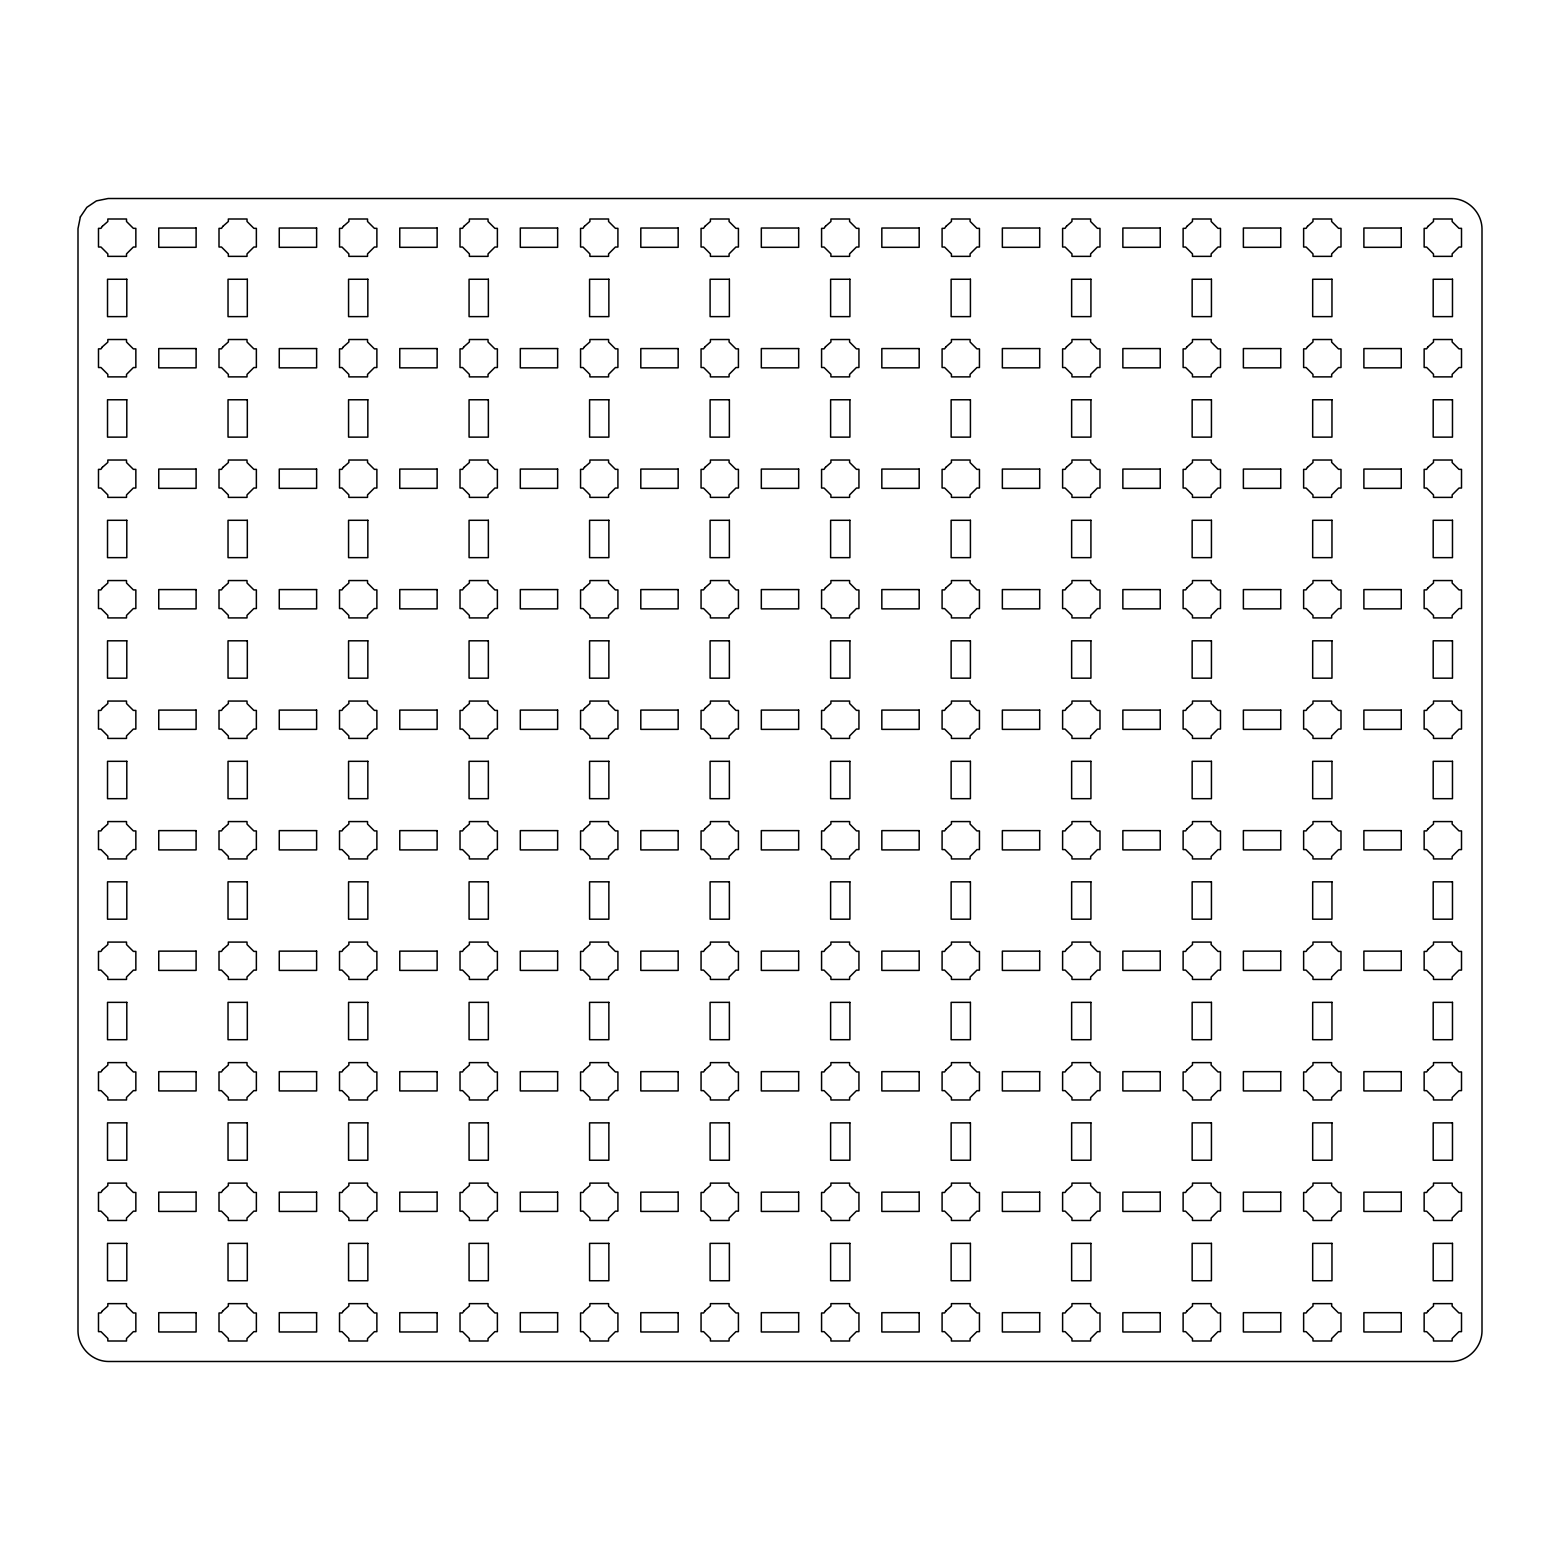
<?xml version="1.0" encoding="UTF-8"?>
<svg xmlns="http://www.w3.org/2000/svg" width="1560" height="1560" viewBox="0 0 1560 1560"><rect width="100%" height="100%" fill="white"/><g stroke="black" fill="none" stroke-linecap="round" stroke-linejoin="round"><path stroke-width="1.5" d="M80.359 216.918L78 228.637L78 1331.362C78.312 1347.547 91.923 1361.159 108.127 1361.49L1451.872 1361.49C1468.077 1361.159 1481.688 1347.547 1482 1331.362L1482 228.637C1481.688 212.453 1468.077 198.841 1451.872 198.51L108.127 198.51L96.408 200.889L86.834 207.344L80.359 216.918M102.356 226.317L100.99 228.345L98.494 228.345L98.494 247.026L100.99 247.026L107.835 253.87L107.835 256.366L126.516 256.366L126.516 253.87L133.341 247.026L135.857 247.026L135.857 228.345L133.341 228.345L126.516 221.5L126.516 219.005L107.835 219.005L107.835 221.5L102.356 226.317M102.356 346.827L100.99 348.855L98.494 348.855L98.494 367.536L100.99 367.536L107.835 374.38L107.835 376.877L126.516 376.877L126.516 374.38L133.341 367.536L135.857 367.536L135.857 348.855L133.341 348.855L126.516 342.01L126.516 339.514L107.835 339.514L107.835 342.01L102.356 346.827M222.865 226.317L221.5 228.345L219.005 228.345L219.005 247.026L221.5 247.026L228.345 253.87L228.345 256.366L247.026 256.366L247.026 253.87L253.87 247.026L256.366 247.026L256.366 228.345L253.87 228.345L247.026 221.5L247.026 219.005L228.345 219.005L228.345 221.5L222.865 226.317M102.356 467.337L100.99 469.365L98.494 469.365L98.494 488.046L100.99 488.046L107.835 494.89L107.835 497.386L126.516 497.386L126.516 494.89L133.341 488.046L135.857 488.046L135.857 469.365L133.341 469.365L126.516 462.54L126.516 460.024L107.835 460.024L107.835 462.54L102.356 467.337M222.865 346.827L221.5 348.855L219.005 348.855L219.005 367.536L221.5 367.536L228.345 374.38L228.345 376.877L247.026 376.877L247.026 374.38L253.87 367.536L256.366 367.536L256.366 348.855L253.87 348.855L247.026 342.01L247.026 339.514L228.345 339.514L228.345 342.01L222.865 346.827M343.375 226.317L342.01 228.345L339.514 228.345L339.514 247.026L342.01 247.026L348.855 253.87L348.855 256.366L367.536 256.366L367.536 253.87L374.38 247.026L376.877 247.026L376.877 228.345L374.38 228.345L367.536 221.5L367.536 219.005L348.855 219.005L348.855 221.5L343.375 226.317M102.356 587.847L100.99 589.894L98.494 589.894L98.494 608.575L100.99 608.575L107.835 615.4L107.835 617.916L126.516 617.916L126.516 615.4L133.341 608.575L135.857 608.575L135.857 589.894L133.341 589.894L126.516 583.05L126.516 580.554L107.835 580.554L107.835 583.05L102.356 587.847M222.865 467.337L221.5 469.365L219.005 469.365L219.005 488.046L221.5 488.046L228.345 494.89L228.345 497.386L247.026 497.386L247.026 494.89L253.87 488.046L256.366 488.046L256.366 469.365L253.87 469.365L247.026 462.54L247.026 460.024L228.345 460.024L228.345 462.54L222.865 467.337M343.375 346.827L342.01 348.855L339.514 348.855L339.514 367.536L342.01 367.536L348.855 374.38L348.855 376.877L367.536 376.877L367.536 374.38L374.38 367.536L376.877 367.536L376.877 348.855L374.38 348.855L367.536 342.01L367.536 339.514L348.855 339.514L348.855 342.01L343.375 346.827M102.356 708.376L100.99 710.404L98.494 710.404L98.494 729.085L100.99 729.085L107.835 735.93L107.835 738.426L126.516 738.426L126.516 735.93L133.341 729.085L135.857 729.085L135.857 710.404L133.341 710.404L126.516 703.56L126.516 701.064L107.835 701.064L107.835 703.56L102.356 708.376M463.885 226.317L462.54 228.345L460.024 228.345L460.024 247.026L462.54 247.026L469.365 253.87L469.365 256.366L488.046 256.366L488.046 253.87L494.89 247.026L497.386 247.026L497.386 228.345L494.89 228.345L488.046 221.5L488.046 219.005L469.365 219.005L469.365 221.5L463.885 226.317M222.865 587.847L221.5 589.894L219.005 589.894L219.005 608.575L221.5 608.575L228.345 615.4L228.345 617.916L247.026 617.916L247.026 615.4L253.87 608.575L256.366 608.575L256.366 589.894L253.87 589.894L247.026 583.05L247.026 580.554L228.345 580.554L228.345 583.05L222.865 587.847M343.375 467.337L342.01 469.365L339.514 469.365L339.514 488.046L342.01 488.046L348.855 494.89L348.855 497.386L367.536 497.386L367.536 494.89L374.38 488.046L376.877 488.046L376.877 469.365L374.38 469.365L367.536 462.54L367.536 460.024L348.855 460.024L348.855 462.54L343.375 467.337M102.356 828.886L100.99 830.914L98.494 830.914L98.494 849.596L100.99 849.596L107.835 856.44L107.835 858.936L126.516 858.936L126.516 856.44L133.341 849.596L135.857 849.596L135.857 830.914L133.341 830.914L126.516 824.07L126.516 821.574L107.835 821.574L107.835 824.07L102.356 828.886M463.885 346.827L462.54 348.855L460.024 348.855L460.024 367.536L462.54 367.536L469.365 374.38L469.365 376.877L488.046 376.877L488.046 374.38L494.89 367.536L497.386 367.536L497.386 348.855L494.89 348.855L488.046 342.01L488.046 339.514L469.365 339.514L469.365 342.01L463.885 346.827M222.865 708.376L221.5 710.404L219.005 710.404L219.005 729.085L221.5 729.085L228.345 735.93L228.345 738.426L247.026 738.426L247.026 735.93L253.87 729.085L256.366 729.085L256.366 710.404L253.87 710.404L247.026 703.56L247.026 701.064L228.345 701.064L228.345 703.56L222.865 708.376M584.415 226.317L583.05 228.345L580.554 228.345L580.554 247.026L583.05 247.026L589.894 253.87L589.894 256.366L608.575 256.366L608.575 253.87L615.4 247.026L617.916 247.026L617.916 228.345L615.4 228.345L608.575 221.5L608.575 219.005L589.894 219.005L589.894 221.5L584.415 226.317M343.375 587.847L342.01 589.894L339.514 589.894L339.514 608.575L342.01 608.575L348.855 615.4L348.855 617.916L367.536 617.916L367.536 615.4L374.38 608.575L376.877 608.575L376.877 589.894L374.38 589.894L367.536 583.05L367.536 580.554L348.855 580.554L348.855 583.05L343.375 587.847M102.356 949.396L100.99 951.425L98.494 951.425L98.494 970.106L100.99 970.106L107.835 976.95L107.835 979.446L126.516 979.446L126.516 976.95L133.341 970.106L135.857 970.106L135.857 951.425L133.341 951.425L126.516 944.6L126.516 942.084L107.835 942.084L107.835 944.6L102.356 949.396M463.885 467.337L462.54 469.365L460.024 469.365L460.024 488.046L462.54 488.046L469.365 494.89L469.365 497.386L488.046 497.386L488.046 494.89L494.89 488.046L497.386 488.046L497.386 469.365L494.89 469.365L488.046 462.54L488.046 460.024L469.365 460.024L469.365 462.54L463.885 467.337M222.865 828.886L221.5 830.914L219.005 830.914L219.005 849.596L221.5 849.596L228.345 856.44L228.345 858.936L247.026 858.936L247.026 856.44L253.87 849.596L256.366 849.596L256.366 830.914L253.87 830.914L247.026 824.07L247.026 821.574L228.345 821.574L228.345 824.07L222.865 828.886M584.415 346.827L583.05 348.855L580.554 348.855L580.554 367.536L583.05 367.536L589.894 374.38L589.894 376.877L608.575 376.877L608.575 374.38L615.4 367.536L617.916 367.536L617.916 348.855L615.4 348.855L608.575 342.01L608.575 339.514L589.894 339.514L589.894 342.01L584.415 346.827M343.375 708.376L342.01 710.404L339.514 710.404L339.514 729.085L342.01 729.085L348.855 735.93L348.855 738.426L367.536 738.426L367.536 735.93L374.38 729.085L376.877 729.085L376.877 710.404L374.38 710.404L367.536 703.56L367.536 701.064L348.855 701.064L348.855 703.56L343.375 708.376M102.356 1069.906L100.99 1071.954L98.494 1071.954L98.494 1090.635L100.99 1090.635L107.835 1097.46L107.835 1099.976L126.516 1099.976L126.516 1097.46L133.341 1090.635L135.857 1090.635L135.857 1071.954L133.341 1071.954L126.516 1065.11L126.516 1062.613L107.835 1062.613L107.835 1065.11L102.356 1069.906M704.925 226.317L703.56 228.345L701.064 228.345L701.064 247.026L703.56 247.026L710.404 253.87L710.404 256.366L729.085 256.366L729.085 253.87L735.93 247.026L738.426 247.026L738.426 228.345L735.93 228.345L729.085 221.5L729.085 219.005L710.404 219.005L710.404 221.5L704.925 226.317M463.885 587.847L462.54 589.894L460.024 589.894L460.024 608.575L462.54 608.575L469.365 615.4L469.365 617.916L488.046 617.916L488.046 615.4L494.89 608.575L497.386 608.575L497.386 589.894L494.89 589.894L488.046 583.05L488.046 580.554L469.365 580.554L469.365 583.05L463.885 587.847M222.865 949.396L221.5 951.425L219.005 951.425L219.005 970.106L221.5 970.106L228.345 976.95L228.345 979.446L247.026 979.446L247.026 976.95L253.87 970.106L256.366 970.106L256.366 951.425L253.87 951.425L247.026 944.6L247.026 942.084L228.345 942.084L228.345 944.6L222.865 949.396M584.415 467.337L583.05 469.365L580.554 469.365L580.554 488.046L583.05 488.046L589.894 494.89L589.894 497.386L608.575 497.386L608.575 494.89L615.4 488.046L617.916 488.046L617.916 469.365L615.4 469.365L608.575 462.54L608.575 460.024L589.894 460.024L589.894 462.54L584.415 467.337M343.375 828.886L342.01 830.914L339.514 830.914L339.514 849.596L342.01 849.596L348.855 856.44L348.855 858.936L367.536 858.936L367.536 856.44L374.38 849.596L376.877 849.596L376.877 830.914L374.38 830.914L367.536 824.07L367.536 821.574L348.855 821.574L348.855 824.07L343.375 828.886M102.356 1190.436L100.99 1192.464L98.494 1192.464L98.494 1211.145L100.99 1211.145L107.835 1217.989L107.835 1220.486L126.516 1220.486L126.516 1217.989L133.341 1211.145L135.857 1211.145L135.857 1192.464L133.341 1192.464L126.516 1185.62L126.516 1183.123L107.835 1183.123L107.835 1185.62L102.356 1190.436M704.925 346.827L703.56 348.855L701.064 348.855L701.064 367.536L703.56 367.536L710.404 374.38L710.404 376.877L729.085 376.877L729.085 374.38L735.93 367.536L738.426 367.536L738.426 348.855L735.93 348.855L729.085 342.01L729.085 339.514L710.404 339.514L710.404 342.01L704.925 346.827M463.885 708.376L462.54 710.404L460.024 710.404L460.024 729.085L462.54 729.085L469.365 735.93L469.365 738.426L488.046 738.426L488.046 735.93L494.89 729.085L497.386 729.085L497.386 710.404L494.89 710.404L488.046 703.56L488.046 701.064L469.365 701.064L469.365 703.56L463.885 708.376M222.865 1069.906L221.5 1071.954L219.005 1071.954L219.005 1090.635L221.5 1090.635L228.345 1097.46L228.345 1099.976L247.026 1099.976L247.026 1097.46L253.87 1090.635L256.366 1090.635L256.366 1071.954L253.87 1071.954L247.026 1065.11L247.026 1062.613L228.345 1062.613L228.345 1065.11L222.865 1069.906M825.435 226.317L824.07 228.345L821.574 228.345L821.574 247.026L824.07 247.026L830.914 253.87L830.914 256.366L849.596 256.366L849.596 253.87L856.44 247.026L858.936 247.026L858.936 228.345L856.44 228.345L849.596 221.5L849.596 219.005L830.914 219.005L830.914 221.5L825.435 226.317M584.415 587.847L583.05 589.894L580.554 589.894L580.554 608.575L583.05 608.575L589.894 615.4L589.894 617.916L608.575 617.916L608.575 615.4L615.4 608.575L617.916 608.575L617.916 589.894L615.4 589.894L608.575 583.05L608.575 580.554L589.894 580.554L589.894 583.05L584.415 587.847M343.375 949.396L342.01 951.425L339.514 951.425L339.514 970.106L342.01 970.106L348.855 976.95L348.855 979.446L367.536 979.446L367.536 976.95L374.38 970.106L376.877 970.106L376.877 951.425L374.38 951.425L367.536 944.6L367.536 942.084L348.855 942.084L348.855 944.6L343.375 949.396M102.356 1310.946L100.99 1312.974L98.494 1312.974L98.494 1331.655L100.99 1331.655L107.835 1338.499L107.835 1340.995L126.516 1340.995L126.516 1338.499L133.341 1331.655L135.857 1331.655L135.857 1312.974L133.341 1312.974L126.516 1306.129L126.516 1303.633L107.835 1303.633L107.835 1306.129L102.356 1310.946M704.925 467.337L703.56 469.365L701.064 469.365L701.064 488.046L703.56 488.046L710.404 494.89L710.404 497.386L729.085 497.386L729.085 494.89L735.93 488.046L738.426 488.046L738.426 469.365L735.93 469.365L729.085 462.54L729.085 460.024L710.404 460.024L710.404 462.54L704.925 467.337M463.885 828.886L462.54 830.914L460.024 830.914L460.024 849.596L462.54 849.596L469.365 856.44L469.365 858.936L488.046 858.936L488.046 856.44L494.89 849.596L497.386 849.596L497.386 830.914L494.89 830.914L488.046 824.07L488.046 821.574L469.365 821.574L469.365 824.07L463.885 828.886M222.865 1190.436L221.5 1192.464L219.005 1192.464L219.005 1211.145L221.5 1211.145L228.345 1217.989L228.345 1220.486L247.026 1220.486L247.026 1217.989L253.87 1211.145L256.366 1211.145L256.366 1192.464L253.87 1192.464L247.026 1185.62L247.026 1183.123L228.345 1183.123L228.345 1185.62L222.865 1190.436M825.435 346.827L824.07 348.855L821.574 348.855L821.574 367.536L824.07 367.536L830.914 374.38L830.914 376.877L849.596 376.877L849.596 374.38L856.44 367.536L858.936 367.536L858.936 348.855L856.44 348.855L849.596 342.01L849.596 339.514L830.914 339.514L830.914 342.01L825.435 346.827M584.415 708.376L583.05 710.404L580.554 710.404L580.554 729.085L583.05 729.085L589.894 735.93L589.894 738.426L608.575 738.426L608.575 735.93L615.4 729.085L617.916 729.085L617.916 710.404L615.4 710.404L608.575 703.56L608.575 701.064L589.894 701.064L589.894 703.56L584.415 708.376M343.375 1069.906L342.01 1071.954L339.514 1071.954L339.514 1090.635L342.01 1090.635L348.855 1097.46L348.855 1099.976L367.536 1099.976L367.536 1097.46L374.38 1090.635L376.877 1090.635L376.877 1071.954L374.38 1071.954L367.536 1065.11L367.536 1062.613L348.855 1062.613L348.855 1065.11L343.375 1069.906M945.965 226.317L944.6 228.345L942.084 228.345L942.084 247.026L944.6 247.026L951.425 253.87L951.425 256.366L970.106 256.366L970.106 253.87L976.95 247.026L979.446 247.026L979.446 228.345L976.95 228.345L970.106 221.5L970.106 219.005L951.425 219.005L951.425 221.5L945.965 226.317M704.925 587.847L703.56 589.894L701.064 589.894L701.064 608.575L703.56 608.575L710.404 615.4L710.404 617.916L729.085 617.916L729.085 615.4L735.93 608.575L738.426 608.575L738.426 589.894L735.93 589.894L729.085 583.05L729.085 580.554L710.404 580.554L710.404 583.05L704.925 587.847M463.885 949.396L462.54 951.425L460.024 951.425L460.024 970.106L462.54 970.106L469.365 976.95L469.365 979.446L488.046 979.446L488.046 976.95L494.89 970.106L497.386 970.106L497.386 951.425L494.89 951.425L488.046 944.6L488.046 942.084L469.365 942.084L469.365 944.6L463.885 949.396M222.865 1310.946L221.5 1312.974L219.005 1312.974L219.005 1331.655L221.5 1331.655L228.345 1338.499L228.345 1340.995L247.026 1340.995L247.026 1338.499L253.87 1331.655L256.366 1331.655L256.366 1312.974L253.87 1312.974L247.026 1306.129L247.026 1303.633L228.345 1303.633L228.345 1306.129L222.865 1310.946M825.435 467.337L824.07 469.365L821.574 469.365L821.574 488.046L824.07 488.046L830.914 494.89L830.914 497.386L849.596 497.386L849.596 494.89L856.44 488.046L858.936 488.046L858.936 469.365L856.44 469.365L849.596 462.54L849.596 460.024L830.914 460.024L830.914 462.54L825.435 467.337M584.415 828.886L583.05 830.914L580.554 830.914L580.554 849.596L583.05 849.596L589.894 856.44L589.894 858.936L608.575 858.936L608.575 856.44L615.4 849.596L617.916 849.596L617.916 830.914L615.4 830.914L608.575 824.07L608.575 821.574L589.894 821.574L589.894 824.07L584.415 828.886M343.375 1190.436L342.01 1192.464L339.514 1192.464L339.514 1211.145L342.01 1211.145L348.855 1217.989L348.855 1220.486L367.536 1220.486L367.536 1217.989L374.38 1211.145L376.877 1211.145L376.877 1192.464L374.38 1192.464L367.536 1185.62L367.536 1183.123L348.855 1183.123L348.855 1185.62L343.375 1190.436M945.965 346.827L944.6 348.855L942.084 348.855L942.084 367.536L944.6 367.536L951.425 374.38L951.425 376.877L970.106 376.877L970.106 374.38L976.95 367.536L979.446 367.536L979.446 348.855L976.95 348.855L970.106 342.01L970.106 339.514L951.425 339.514L951.425 342.01L945.965 346.827M704.925 708.376L703.56 710.404L701.064 710.404L701.064 729.085L703.56 729.085L710.404 735.93L710.404 738.426L729.085 738.426L729.085 735.93L735.93 729.085L738.426 729.085L738.426 710.404L735.93 710.404L729.085 703.56L729.085 701.064L710.404 701.064L710.404 703.56L704.925 708.376M463.885 1069.906L462.54 1071.954L460.024 1071.954L460.024 1090.635L462.54 1090.635L469.365 1097.46L469.365 1099.976L488.046 1099.976L488.046 1097.46L494.89 1090.635L497.386 1090.635L497.386 1071.954L494.89 1071.954L488.046 1065.11L488.046 1062.613L469.365 1062.613L469.365 1065.11L463.885 1069.906M1066.474 226.317L1065.11 228.345L1062.613 228.345L1062.613 247.026L1065.11 247.026L1071.954 253.87L1071.954 256.366L1090.635 256.366L1090.635 253.87L1097.46 247.026L1099.976 247.026L1099.976 228.345L1097.46 228.345L1090.635 221.5L1090.635 219.005L1071.954 219.005L1071.954 221.5L1066.474 226.317M825.435 587.847L824.07 589.894L821.574 589.894L821.574 608.575L824.07 608.575L830.914 615.4L830.914 617.916L849.596 617.916L849.596 615.4L856.44 608.575L858.936 608.575L858.936 589.894L856.44 589.894L849.596 583.05L849.596 580.554L830.914 580.554L830.914 583.05L825.435 587.847M584.415 949.396L583.05 951.425L580.554 951.425L580.554 970.106L583.05 970.106L589.894 976.95L589.894 979.446L608.575 979.446L608.575 976.95L615.4 970.106L617.916 970.106L617.916 951.425L615.4 951.425L608.575 944.6L608.575 942.084L589.894 942.084L589.894 944.6L584.415 949.396M343.375 1310.946L342.01 1312.974L339.514 1312.974L339.514 1331.655L342.01 1331.655L348.855 1338.499L348.855 1340.995L367.536 1340.995L367.536 1338.499L374.38 1331.655L376.877 1331.655L376.877 1312.974L374.38 1312.974L367.536 1306.129L367.536 1303.633L348.855 1303.633L348.855 1306.129L343.375 1310.946M945.965 467.337L944.6 469.365L942.084 469.365L942.084 488.046L944.6 488.046L951.425 494.89L951.425 497.386L970.106 497.386L970.106 494.89L976.95 488.046L979.446 488.046L979.446 469.365L976.95 469.365L970.106 462.54L970.106 460.024L951.425 460.024L951.425 462.54L945.965 467.337M704.925 828.886L703.56 830.914L701.064 830.914L701.064 849.596L703.56 849.596L710.404 856.44L710.404 858.936L729.085 858.936L729.085 856.44L735.93 849.596L738.426 849.596L738.426 830.914L735.93 830.914L729.085 824.07L729.085 821.574L710.404 821.574L710.404 824.07L704.925 828.886M463.885 1190.436L462.54 1192.464L460.024 1192.464L460.024 1211.145L462.54 1211.145L469.365 1217.989L469.365 1220.486L488.046 1220.486L488.046 1217.989L494.89 1211.145L497.386 1211.145L497.386 1192.464L494.89 1192.464L488.046 1185.62L488.046 1183.123L469.365 1183.123L469.365 1185.62L463.885 1190.436M1066.474 346.827L1065.11 348.855L1062.613 348.855L1062.613 367.536L1065.11 367.536L1071.954 374.38L1071.954 376.877L1090.635 376.877L1090.635 374.38L1097.46 367.536L1099.976 367.536L1099.976 348.855L1097.46 348.855L1090.635 342.01L1090.635 339.514L1071.954 339.514L1071.954 342.01L1066.474 346.827M825.435 708.376L824.07 710.404L821.574 710.404L821.574 729.085L824.07 729.085L830.914 735.93L830.914 738.426L849.596 738.426L849.596 735.93L856.44 729.085L858.936 729.085L858.936 710.404L856.44 710.404L849.596 703.56L849.596 701.064L830.914 701.064L830.914 703.56L825.435 708.376M584.415 1069.906L583.05 1071.954L580.554 1071.954L580.554 1090.635L583.05 1090.635L589.894 1097.46L589.894 1099.976L608.575 1099.976L608.575 1097.46L615.4 1090.635L617.916 1090.635L617.916 1071.954L615.4 1071.954L608.575 1065.11L608.575 1062.613L589.894 1062.613L589.894 1065.11L584.415 1069.906M1186.985 226.317L1185.62 228.345L1183.123 228.345L1183.123 247.026L1185.62 247.026L1192.464 253.87L1192.464 256.366L1211.145 256.366L1211.145 253.87L1217.989 247.026L1220.486 247.026L1220.486 228.345L1217.989 228.345L1211.145 221.5L1211.145 219.005L1192.464 219.005L1192.464 221.5L1186.985 226.317M945.965 587.847L944.6 589.894L942.084 589.894L942.084 608.575L944.6 608.575L951.425 615.4L951.425 617.916L970.106 617.916L970.106 615.4L976.95 608.575L979.446 608.575L979.446 589.894L976.95 589.894L970.106 583.05L970.106 580.554L951.425 580.554L951.425 583.05L945.965 587.847M704.925 949.396L703.56 951.425L701.064 951.425L701.064 970.106L703.56 970.106L710.404 976.95L710.404 979.446L729.085 979.446L729.085 976.95L735.93 970.106L738.426 970.106L738.426 951.425L735.93 951.425L729.085 944.6L729.085 942.084L710.404 942.084L710.404 944.6L704.925 949.396M463.885 1310.946L462.54 1312.974L460.024 1312.974L460.024 1331.655L462.54 1331.655L469.365 1338.499L469.365 1340.995L488.046 1340.995L488.046 1338.499L494.89 1331.655L497.386 1331.655L497.386 1312.974L494.89 1312.974L488.046 1306.129L488.046 1303.633L469.365 1303.633L469.365 1306.129L463.885 1310.946M1066.474 467.337L1065.11 469.365L1062.613 469.365L1062.613 488.046L1065.11 488.046L1071.954 494.89L1071.954 497.386L1090.635 497.386L1090.635 494.89L1097.46 488.046L1099.976 488.046L1099.976 469.365L1097.46 469.365L1090.635 462.54L1090.635 460.024L1071.954 460.024L1071.954 462.54L1066.474 467.337M825.435 828.886L824.07 830.914L821.574 830.914L821.574 849.596L824.07 849.596L830.914 856.44L830.914 858.936L849.596 858.936L849.596 856.44L856.44 849.596L858.936 849.596L858.936 830.914L856.44 830.914L849.596 824.07L849.596 821.574L830.914 821.574L830.914 824.07L825.435 828.886M584.415 1190.436L583.05 1192.464L580.554 1192.464L580.554 1211.145L583.05 1211.145L589.894 1217.989L589.894 1220.486L608.575 1220.486L608.575 1217.989L615.4 1211.145L617.916 1211.145L617.916 1192.464L615.4 1192.464L608.575 1185.62L608.575 1183.123L589.894 1183.123L589.894 1185.62L584.415 1190.436M1186.985 346.827L1185.62 348.855L1183.123 348.855L1183.123 367.536L1185.62 367.536L1192.464 374.38L1192.464 376.877L1211.145 376.877L1211.145 374.38L1217.989 367.536L1220.486 367.536L1220.486 348.855L1217.989 348.855L1211.145 342.01L1211.145 339.514L1192.464 339.514L1192.464 342.01L1186.985 346.827M945.965 708.376L944.6 710.404L942.084 710.404L942.084 729.085L944.6 729.085L951.425 735.93L951.425 738.426L970.106 738.426L970.106 735.93L976.95 729.085L979.446 729.085L979.446 710.404L976.95 710.404L970.106 703.56L970.106 701.064L951.425 701.064L951.425 703.56L945.965 708.376M704.925 1069.906L703.56 1071.954L701.064 1071.954L701.064 1090.635L703.56 1090.635L710.404 1097.46L710.404 1099.976L729.085 1099.976L729.085 1097.46L735.93 1090.635L738.426 1090.635L738.426 1071.954L735.93 1071.954L729.085 1065.11L729.085 1062.613L710.404 1062.613L710.404 1065.11L704.925 1069.906M1307.495 226.317L1306.129 228.345L1303.633 228.345L1303.633 247.026L1306.129 247.026L1312.974 253.87L1312.974 256.366L1331.655 256.366L1331.655 253.87L1338.499 247.026L1340.995 247.026L1340.995 228.345L1338.499 228.345L1331.655 221.5L1331.655 219.005L1312.974 219.005L1312.974 221.5L1307.495 226.317M1066.474 587.847L1065.11 589.894L1062.613 589.894L1062.613 608.575L1065.11 608.575L1071.954 615.4L1071.954 617.916L1090.635 617.916L1090.635 615.4L1097.46 608.575L1099.976 608.575L1099.976 589.894L1097.46 589.894L1090.635 583.05L1090.635 580.554L1071.954 580.554L1071.954 583.05L1066.474 587.847M825.435 949.396L824.07 951.425L821.574 951.425L821.574 970.106L824.07 970.106L830.914 976.95L830.914 979.446L849.596 979.446L849.596 976.95L856.44 970.106L858.936 970.106L858.936 951.425L856.44 951.425L849.596 944.6L849.596 942.084L830.914 942.084L830.914 944.6L825.435 949.396M584.415 1310.946L583.05 1312.974L580.554 1312.974L580.554 1331.655L583.05 1331.655L589.894 1338.499L589.894 1340.995L608.575 1340.995L608.575 1338.499L615.4 1331.655L617.916 1331.655L617.916 1312.974L615.4 1312.974L608.575 1306.129L608.575 1303.633L589.894 1303.633L589.894 1306.129L584.415 1310.946M1186.985 467.337L1185.62 469.365L1183.123 469.365L1183.123 488.046L1185.62 488.046L1192.464 494.89L1192.464 497.386L1211.145 497.386L1211.145 494.89L1217.989 488.046L1220.486 488.046L1220.486 469.365L1217.989 469.365L1211.145 462.54L1211.145 460.024L1192.464 460.024L1192.464 462.54L1186.985 467.337M945.965 828.886L944.6 830.914L942.084 830.914L942.084 849.596L944.6 849.596L951.425 856.44L951.425 858.936L970.106 858.936L970.106 856.44L976.95 849.596L979.446 849.596L979.446 830.914L976.95 830.914L970.106 824.07L970.106 821.574L951.425 821.574L951.425 824.07L945.965 828.886M704.925 1190.436L703.56 1192.464L701.064 1192.464L701.064 1211.145L703.56 1211.145L710.404 1217.989L710.404 1220.486L729.085 1220.486L729.085 1217.989L735.93 1211.145L738.426 1211.145L738.426 1192.464L735.93 1192.464L729.085 1185.62L729.085 1183.123L710.404 1183.123L710.404 1185.62L704.925 1190.436M1307.495 346.827L1306.129 348.855L1303.633 348.855L1303.633 367.536L1306.129 367.536L1312.974 374.38L1312.974 376.877L1331.655 376.877L1331.655 374.38L1338.499 367.536L1340.995 367.536L1340.995 348.855L1338.499 348.855L1331.655 342.01L1331.655 339.514L1312.974 339.514L1312.974 342.01L1307.495 346.827M1066.474 708.376L1065.11 710.404L1062.613 710.404L1062.613 729.085L1065.11 729.085L1071.954 735.93L1071.954 738.426L1090.635 738.426L1090.635 735.93L1097.46 729.085L1099.976 729.085L1099.976 710.404L1097.46 710.404L1090.635 703.56L1090.635 701.064L1071.954 701.064L1071.954 703.56L1066.474 708.376M825.435 1069.906L824.07 1071.954L821.574 1071.954L821.574 1090.635L824.07 1090.635L830.914 1097.46L830.914 1099.976L849.596 1099.976L849.596 1097.46L856.44 1090.635L858.936 1090.635L858.936 1071.954L856.44 1071.954L849.596 1065.11L849.596 1062.613L830.914 1062.613L830.914 1065.11L825.435 1069.906M1428.024 226.317L1426.659 228.345L1424.144 228.345L1424.144 247.026L1426.659 247.026L1433.484 253.87L1433.484 256.366L1452.165 256.366L1452.165 253.87L1459.01 247.026L1461.505 247.026L1461.505 228.345L1459.01 228.345L1452.165 221.5L1452.165 219.005L1433.484 219.005L1433.484 221.5L1428.024 226.317M1186.985 587.847L1185.62 589.894L1183.123 589.894L1183.123 608.575L1185.62 608.575L1192.464 615.4L1192.464 617.916L1211.145 617.916L1211.145 615.4L1217.989 608.575L1220.486 608.575L1220.486 589.894L1217.989 589.894L1211.145 583.05L1211.145 580.554L1192.464 580.554L1192.464 583.05L1186.985 587.847M945.965 949.396L944.6 951.425L942.084 951.425L942.084 970.106L944.6 970.106L951.425 976.95L951.425 979.446L970.106 979.446L970.106 976.95L976.95 970.106L979.446 970.106L979.446 951.425L976.95 951.425L970.106 944.6L970.106 942.084L951.425 942.084L951.425 944.6L945.965 949.396M704.925 1310.946L703.56 1312.974L701.064 1312.974L701.064 1331.655L703.56 1331.655L710.404 1338.499L710.404 1340.995L729.085 1340.995L729.085 1338.499L735.93 1331.655L738.426 1331.655L738.426 1312.974L735.93 1312.974L729.085 1306.129L729.085 1303.633L710.404 1303.633L710.404 1306.129L704.925 1310.946M1307.495 467.337L1306.129 469.365L1303.633 469.365L1303.633 488.046L1306.129 488.046L1312.974 494.89L1312.974 497.386L1331.655 497.386L1331.655 494.89L1338.499 488.046L1340.995 488.046L1340.995 469.365L1338.499 469.365L1331.655 462.54L1331.655 460.024L1312.974 460.024L1312.974 462.54L1307.495 467.337M1066.474 828.886L1065.11 830.914L1062.613 830.914L1062.613 849.596L1065.11 849.596L1071.954 856.44L1071.954 858.936L1090.635 858.936L1090.635 856.44L1097.46 849.596L1099.976 849.596L1099.976 830.914L1097.46 830.914L1090.635 824.07L1090.635 821.574L1071.954 821.574L1071.954 824.07L1066.474 828.886M825.435 1190.436L824.07 1192.464L821.574 1192.464L821.574 1211.145L824.07 1211.145L830.914 1217.989L830.914 1220.486L849.596 1220.486L849.596 1217.989L856.44 1211.145L858.936 1211.145L858.936 1192.464L856.44 1192.464L849.596 1185.62L849.596 1183.123L830.914 1183.123L830.914 1185.62L825.435 1190.436M1428.024 346.827L1426.659 348.855L1424.144 348.855L1424.144 367.536L1426.659 367.536L1433.484 374.38L1433.484 376.877L1452.165 376.877L1452.165 374.38L1459.01 367.536L1461.505 367.536L1461.505 348.855L1459.01 348.855L1452.165 342.01L1452.165 339.514L1433.484 339.514L1433.484 342.01L1428.024 346.827M1186.985 708.376L1185.62 710.404L1183.123 710.404L1183.123 729.085L1185.62 729.085L1192.464 735.93L1192.464 738.426L1211.145 738.426L1211.145 735.93L1217.989 729.085L1220.486 729.085L1220.486 710.404L1217.989 710.404L1211.145 703.56L1211.145 701.064L1192.464 701.064L1192.464 703.56L1186.985 708.376M945.965 1069.906L944.6 1071.954L942.084 1071.954L942.084 1090.635L944.6 1090.635L951.425 1097.46L951.425 1099.976L970.106 1099.976L970.106 1097.46L976.95 1090.635L979.446 1090.635L979.446 1071.954L976.95 1071.954L970.106 1065.11L970.106 1062.613L951.425 1062.613L951.425 1065.11L945.965 1069.906M1307.495 587.847L1306.129 589.894L1303.633 589.894L1303.633 608.575L1306.129 608.575L1312.974 615.4L1312.974 617.916L1331.655 617.916L1331.655 615.4L1338.499 608.575L1340.995 608.575L1340.995 589.894L1338.499 589.894L1331.655 583.05L1331.655 580.554L1312.974 580.554L1312.974 583.05L1307.495 587.847M1066.474 949.396L1065.11 951.425L1062.613 951.425L1062.613 970.106L1065.11 970.106L1071.954 976.95L1071.954 979.446L1090.635 979.446L1090.635 976.95L1097.46 970.106L1099.976 970.106L1099.976 951.425L1097.46 951.425L1090.635 944.6L1090.635 942.084L1071.954 942.084L1071.954 944.6L1066.474 949.396M825.435 1310.946L824.07 1312.974L821.574 1312.974L821.574 1331.655L824.07 1331.655L830.914 1338.499L830.914 1340.995L849.596 1340.995L849.596 1338.499L856.44 1331.655L858.936 1331.655L858.936 1312.974L856.44 1312.974L849.596 1306.129L849.596 1303.633L830.914 1303.633L830.914 1306.129L825.435 1310.946M1428.024 467.337L1426.659 469.365L1424.144 469.365L1424.144 488.046L1426.659 488.046L1433.484 494.89L1433.484 497.386L1452.165 497.386L1452.165 494.89L1459.01 488.046L1461.505 488.046L1461.505 469.365L1459.01 469.365L1452.165 462.54L1452.165 460.024L1433.484 460.024L1433.484 462.54L1428.024 467.337M1186.985 828.886L1185.62 830.914L1183.123 830.914L1183.123 849.596L1185.62 849.596L1192.464 856.44L1192.464 858.936L1211.145 858.936L1211.145 856.44L1217.989 849.596L1220.486 849.596L1220.486 830.914L1217.989 830.914L1211.145 824.07L1211.145 821.574L1192.464 821.574L1192.464 824.07L1186.985 828.886M945.965 1190.436L944.6 1192.464L942.084 1192.464L942.084 1211.145L944.6 1211.145L951.425 1217.989L951.425 1220.486L970.106 1220.486L970.106 1217.989L976.95 1211.145L979.446 1211.145L979.446 1192.464L976.95 1192.464L970.106 1185.62L970.106 1183.123L951.425 1183.123L951.425 1185.62L945.965 1190.436M1307.495 708.376L1306.129 710.404L1303.633 710.404L1303.633 729.085L1306.129 729.085L1312.974 735.93L1312.974 738.426L1331.655 738.426L1331.655 735.93L1338.499 729.085L1340.995 729.085L1340.995 710.404L1338.499 710.404L1331.655 703.56L1331.655 701.064L1312.974 701.064L1312.974 703.56L1307.495 708.376M1066.474 1069.906L1065.11 1071.954L1062.613 1071.954L1062.613 1090.635L1065.11 1090.635L1071.954 1097.46L1071.954 1099.976L1090.635 1099.976L1090.635 1097.46L1097.46 1090.635L1099.976 1090.635L1099.976 1071.954L1097.46 1071.954L1090.635 1065.11L1090.635 1062.613L1071.954 1062.613L1071.954 1065.11L1066.474 1069.906M1428.024 587.847L1426.659 589.894L1424.144 589.894L1424.144 608.575L1426.659 608.575L1433.484 615.4L1433.484 617.916L1452.165 617.916L1452.165 615.4L1459.01 608.575L1461.505 608.575L1461.505 589.894L1459.01 589.894L1452.165 583.05L1452.165 580.554L1433.484 580.554L1433.484 583.05L1428.024 587.847M1186.985 949.396L1185.62 951.425L1183.123 951.425L1183.123 970.106L1185.62 970.106L1192.464 976.95L1192.464 979.446L1211.145 979.446L1211.145 976.95L1217.989 970.106L1220.486 970.106L1220.486 951.425L1217.989 951.425L1211.145 944.6L1211.145 942.084L1192.464 942.084L1192.464 944.6L1186.985 949.396M945.965 1310.946L944.6 1312.974L942.084 1312.974L942.084 1331.655L944.6 1331.655L951.425 1338.499L951.425 1340.995L970.106 1340.995L970.106 1338.499L976.95 1331.655L979.446 1331.655L979.446 1312.974L976.95 1312.974L970.106 1306.129L970.106 1303.633L951.425 1303.633L951.425 1306.129L945.965 1310.946M1307.495 828.886L1306.129 830.914L1303.633 830.914L1303.633 849.596L1306.129 849.596L1312.974 856.44L1312.974 858.936L1331.655 858.936L1331.655 856.44L1338.499 849.596L1340.995 849.596L1340.995 830.914L1338.499 830.914L1331.655 824.07L1331.655 821.574L1312.974 821.574L1312.974 824.07L1307.495 828.886M1066.474 1190.436L1065.11 1192.464L1062.613 1192.464L1062.613 1211.145L1065.11 1211.145L1071.954 1217.989L1071.954 1220.486L1090.635 1220.486L1090.635 1217.989L1097.46 1211.145L1099.976 1211.145L1099.976 1192.464L1097.46 1192.464L1090.635 1185.62L1090.635 1183.123L1071.954 1183.123L1071.954 1185.62L1066.474 1190.436M1428.024 708.376L1426.659 710.404L1424.144 710.404L1424.144 729.085L1426.659 729.085L1433.484 735.93L1433.484 738.426L1452.165 738.426L1452.165 735.93L1459.01 729.085L1461.505 729.085L1461.505 710.404L1459.01 710.404L1452.165 703.56L1452.165 701.064L1433.484 701.064L1433.484 703.56L1428.024 708.376M1186.985 1069.906L1185.62 1071.954L1183.123 1071.954L1183.123 1090.635L1185.62 1090.635L1192.464 1097.46L1192.464 1099.976L1211.145 1099.976L1211.145 1097.46L1217.989 1090.635L1220.486 1090.635L1220.486 1071.954L1217.989 1071.954L1211.145 1065.11L1211.145 1062.613L1192.464 1062.613L1192.464 1065.11L1186.985 1069.906M1307.495 949.396L1306.129 951.425L1303.633 951.425L1303.633 970.106L1306.129 970.106L1312.974 976.95L1312.974 979.446L1331.655 979.446L1331.655 976.95L1338.499 970.106L1340.995 970.106L1340.995 951.425L1338.499 951.425L1331.655 944.6L1331.655 942.084L1312.974 942.084L1312.974 944.6L1307.495 949.396M1066.474 1310.946L1065.11 1312.974L1062.613 1312.974L1062.613 1331.655L1065.11 1331.655L1071.954 1338.499L1071.954 1340.995L1090.635 1340.995L1090.635 1338.499L1097.46 1331.655L1099.976 1331.655L1099.976 1312.974L1097.46 1312.974L1090.635 1306.129L1090.635 1303.633L1071.954 1303.633L1071.954 1306.129L1066.474 1310.946M1428.024 828.886L1426.659 830.914L1424.144 830.914L1424.144 849.596L1426.659 849.596L1433.484 856.44L1433.484 858.936L1452.165 858.936L1452.165 856.44L1459.01 849.596L1461.505 849.596L1461.505 830.914L1459.01 830.914L1452.165 824.07L1452.165 821.574L1433.484 821.574L1433.484 824.07L1428.024 828.886M1186.985 1190.436L1185.62 1192.464L1183.123 1192.464L1183.123 1211.145L1185.62 1211.145L1192.464 1217.989L1192.464 1220.486L1211.145 1220.486L1211.145 1217.989L1217.989 1211.145L1220.486 1211.145L1220.486 1192.464L1217.989 1192.464L1211.145 1185.62L1211.145 1183.123L1192.464 1183.123L1192.464 1185.62L1186.985 1190.436M1307.495 1069.906L1306.129 1071.954L1303.633 1071.954L1303.633 1090.635L1306.129 1090.635L1312.974 1097.46L1312.974 1099.976L1331.655 1099.976L1331.655 1097.46L1338.499 1090.635L1340.995 1090.635L1340.995 1071.954L1338.499 1071.954L1331.655 1065.11L1331.655 1062.613L1312.974 1062.613L1312.974 1065.11L1307.495 1069.906M1428.024 949.396L1426.659 951.425L1424.144 951.425L1424.144 970.106L1426.659 970.106L1433.484 976.95L1433.484 979.446L1452.165 979.446L1452.165 976.95L1459.01 970.106L1461.505 970.106L1461.505 951.425L1459.01 951.425L1452.165 944.6L1452.165 942.084L1433.484 942.084L1433.484 944.6L1428.024 949.396M1186.985 1310.946L1185.62 1312.974L1183.123 1312.974L1183.123 1331.655L1185.62 1331.655L1192.464 1338.499L1192.464 1340.995L1211.145 1340.995L1211.145 1338.499L1217.989 1331.655L1220.486 1331.655L1220.486 1312.974L1217.989 1312.974L1211.145 1306.129L1211.145 1303.633L1192.464 1303.633L1192.464 1306.129L1186.985 1310.946M1307.495 1190.436L1306.129 1192.464L1303.633 1192.464L1303.633 1211.145L1306.129 1211.145L1312.974 1217.989L1312.974 1220.486L1331.655 1220.486L1331.655 1217.989L1338.499 1211.145L1340.995 1211.145L1340.995 1192.464L1338.499 1192.464L1331.655 1185.62L1331.655 1183.123L1312.974 1183.123L1312.974 1185.62L1307.495 1190.436M1428.024 1069.906L1426.659 1071.954L1424.144 1071.954L1424.144 1090.635L1426.659 1090.635L1433.484 1097.46L1433.484 1099.976L1452.165 1099.976L1452.165 1097.46L1459.01 1090.635L1461.505 1090.635L1461.505 1071.954L1459.01 1071.954L1452.165 1065.11L1452.165 1062.613L1433.484 1062.613L1433.484 1065.11L1428.024 1069.906M1307.495 1310.946L1306.129 1312.974L1303.633 1312.974L1303.633 1331.655L1306.129 1331.655L1312.974 1338.499L1312.974 1340.995L1331.655 1340.995L1331.655 1338.499L1338.499 1331.655L1340.995 1331.655L1340.995 1312.974L1338.499 1312.974L1331.655 1306.129L1331.655 1303.633L1312.974 1303.633L1312.974 1306.129L1307.495 1310.946M1428.024 1190.436L1426.659 1192.464L1424.144 1192.464L1424.144 1211.145L1426.659 1211.145L1433.484 1217.989L1433.484 1220.486L1452.165 1220.486L1452.165 1217.989L1459.01 1211.145L1461.505 1211.145L1461.505 1192.464L1459.01 1192.464L1452.165 1185.62L1452.165 1183.123L1433.484 1183.123L1433.484 1185.62L1428.024 1190.436M1428.024 1310.946L1426.659 1312.974L1424.144 1312.974L1424.144 1331.655L1426.659 1331.655L1433.484 1338.499L1433.484 1340.995L1452.165 1340.995L1452.165 1338.499L1459.01 1331.655L1461.505 1331.655L1461.505 1312.974L1459.01 1312.974L1452.165 1306.129L1452.165 1303.633L1433.484 1303.633L1433.484 1306.129L1428.024 1310.946M196.111 228.033L158.749 228.033L158.749 247.319L196.111 247.319L196.111 228.033M316.622 228.033L279.26 228.033L279.26 247.319L316.622 247.319L316.622 228.033M437.131 228.033L399.769 228.033L399.769 247.319L437.131 247.319L437.131 228.033M557.642 228.033L520.299 228.033L520.299 247.319L557.642 247.319L557.642 228.033M678.171 228.033L640.809 228.033L640.809 247.319L678.171 247.319L678.171 228.033M798.681 228.033L761.319 228.033L761.319 247.319L798.681 247.319L798.681 228.033M919.191 228.033L881.829 228.033L881.829 247.319L919.191 247.319L919.191 228.033M1039.701 228.033L1002.358 228.033L1002.358 247.319L1039.701 247.319L1039.701 228.033M1160.23 228.033L1122.869 228.033L1122.869 247.319L1160.23 247.319L1160.23 228.033M1280.74 228.033L1243.379 228.033L1243.379 247.319L1280.74 247.319L1280.74 228.033M1401.251 228.033L1363.888 228.033L1363.888 247.319L1401.251 247.319L1401.251 228.033M126.808 279.26L107.523 279.26L107.523 316.622L126.808 316.622L126.808 279.26M247.319 279.26L228.033 279.26L228.033 316.622L247.319 316.622L247.319 279.26M367.848 279.26L348.562 279.26L348.562 316.622L367.848 316.622L367.848 279.26M488.358 279.26L469.072 279.26L469.072 316.622L488.358 316.622L488.358 279.26M608.868 279.26L589.582 279.26L589.582 316.622L608.868 316.622L608.868 279.26M729.378 279.26L710.092 279.26L710.092 316.622L729.378 316.622L729.378 279.26M849.908 279.26L830.622 279.26L830.622 316.622L849.908 316.622L849.908 279.26M970.417 279.26L951.132 279.26L951.132 316.622L970.417 316.622L970.417 279.26M1090.928 279.26L1071.642 279.26L1071.642 316.622L1090.928 316.622L1090.928 279.26M1211.438 279.26L1192.152 279.26L1192.152 316.622L1211.438 316.622L1211.438 279.26M1331.967 279.26L1312.681 279.26L1312.681 316.622L1331.967 316.622L1331.967 279.26M1452.477 279.26L1433.192 279.26L1433.192 316.622L1452.477 316.622L1452.477 279.26M196.111 348.562L158.749 348.562L158.749 367.848L196.111 367.848L196.111 348.562M316.622 348.562L279.26 348.562L279.26 367.848L316.622 367.848L316.622 348.562M437.131 348.562L399.769 348.562L399.769 367.848L437.131 367.848L437.131 348.562M557.642 348.562L520.299 348.562L520.299 367.848L557.642 367.848L557.642 348.562M678.171 348.562L640.809 348.562L640.809 367.848L678.171 367.848L678.171 348.562M798.681 348.562L761.319 348.562L761.319 367.848L798.681 367.848L798.681 348.562M919.191 348.562L881.829 348.562L881.829 367.848L919.191 367.848L919.191 348.562M1039.701 348.562L1002.358 348.562L1002.358 367.848L1039.701 367.848L1039.701 348.562M1160.23 348.562L1122.869 348.562L1122.869 367.848L1160.23 367.848L1160.23 348.562M1280.74 348.562L1243.379 348.562L1243.379 367.848L1280.74 367.848L1280.74 348.562M1401.251 348.562L1363.888 348.562L1363.888 367.848L1401.251 367.848L1401.251 348.562M126.808 399.769L107.523 399.769L107.523 437.131L126.808 437.131L126.808 399.769M247.319 399.769L228.033 399.769L228.033 437.131L247.319 437.131L247.319 399.769M367.848 399.769L348.562 399.769L348.562 437.131L367.848 437.131L367.848 399.769M488.358 399.769L469.072 399.769L469.072 437.131L488.358 437.131L488.358 399.769M608.868 399.769L589.582 399.769L589.582 437.131L608.868 437.131L608.868 399.769M729.378 399.769L710.092 399.769L710.092 437.131L729.378 437.131L729.378 399.769M849.908 399.769L830.622 399.769L830.622 437.131L849.908 437.131L849.908 399.769M970.417 399.769L951.132 399.769L951.132 437.131L970.417 437.131L970.417 399.769M1090.928 399.769L1071.642 399.769L1071.642 437.131L1090.928 437.131L1090.928 399.769M1211.438 399.769L1192.152 399.769L1192.152 437.131L1211.438 437.131L1211.438 399.769M1331.967 399.769L1312.681 399.769L1312.681 437.131L1331.967 437.131L1331.967 399.769M1452.477 399.769L1433.192 399.769L1433.192 437.131L1452.477 437.131L1452.477 399.769M196.111 469.072L158.749 469.072L158.749 488.358L196.111 488.358L196.111 469.072M316.622 469.072L279.26 469.072L279.26 488.358L316.622 488.358L316.622 469.072M437.131 469.072L399.769 469.072L399.769 488.358L437.131 488.358L437.131 469.072M557.642 469.072L520.299 469.072L520.299 488.358L557.642 488.358L557.642 469.072M678.171 469.072L640.809 469.072L640.809 488.358L678.171 488.358L678.171 469.072M798.681 469.072L761.319 469.072L761.319 488.358L798.681 488.358L798.681 469.072M919.191 469.072L881.829 469.072L881.829 488.358L919.191 488.358L919.191 469.072M1039.701 469.072L1002.358 469.072L1002.358 488.358L1039.701 488.358L1039.701 469.072M1160.23 469.072L1122.869 469.072L1122.869 488.358L1160.23 488.358L1160.23 469.072M1280.74 469.072L1243.379 469.072L1243.379 488.358L1280.74 488.358L1280.74 469.072M1401.251 469.072L1363.888 469.072L1363.888 488.358L1401.251 488.358L1401.251 469.072M126.808 520.299L107.523 520.299L107.523 557.642L126.808 557.642L126.808 520.299M247.319 520.299L228.033 520.299L228.033 557.642L247.319 557.642L247.319 520.299M367.848 520.299L348.562 520.299L348.562 557.642L367.848 557.642L367.848 520.299M488.358 520.299L469.072 520.299L469.072 557.642L488.358 557.642L488.358 520.299M608.868 520.299L589.582 520.299L589.582 557.642L608.868 557.642L608.868 520.299M729.378 520.299L710.092 520.299L710.092 557.642L729.378 557.642L729.378 520.299M849.908 520.299L830.622 520.299L830.622 557.642L849.908 557.642L849.908 520.299M970.417 520.299L951.132 520.299L951.132 557.642L970.417 557.642L970.417 520.299M1090.928 520.299L1071.642 520.299L1071.642 557.642L1090.928 557.642L1090.928 520.299M1211.438 520.299L1192.152 520.299L1192.152 557.642L1211.438 557.642L1211.438 520.299M1331.967 520.299L1312.681 520.299L1312.681 557.642L1331.967 557.642L1331.967 520.299M1452.477 520.299L1433.192 520.299L1433.192 557.642L1452.477 557.642L1452.477 520.299M196.111 589.582L158.749 589.582L158.749 608.868L196.111 608.868L196.111 589.582M316.622 589.582L279.26 589.582L279.26 608.868L316.622 608.868L316.622 589.582M437.131 589.582L399.769 589.582L399.769 608.868L437.131 608.868L437.131 589.582M557.642 589.582L520.299 589.582L520.299 608.868L557.642 608.868L557.642 589.582M678.171 589.582L640.809 589.582L640.809 608.868L678.171 608.868L678.171 589.582M798.681 589.582L761.319 589.582L761.319 608.868L798.681 608.868L798.681 589.582M919.191 589.582L881.829 589.582L881.829 608.868L919.191 608.868L919.191 589.582M1039.701 589.582L1002.358 589.582L1002.358 608.868L1039.701 608.868L1039.701 589.582M1160.23 589.582L1122.869 589.582L1122.869 608.868L1160.23 608.868L1160.23 589.582M1280.74 589.582L1243.379 589.582L1243.379 608.868L1280.74 608.868L1280.74 589.582M1401.251 589.582L1363.888 589.582L1363.888 608.868L1401.251 608.868L1401.251 589.582M126.808 640.809L107.523 640.809L107.523 678.171L126.808 678.171L126.808 640.809M247.319 640.809L228.033 640.809L228.033 678.171L247.319 678.171L247.319 640.809M367.848 640.809L348.562 640.809L348.562 678.171L367.848 678.171L367.848 640.809M488.358 640.809L469.072 640.809L469.072 678.171L488.358 678.171L488.358 640.809M608.868 640.809L589.582 640.809L589.582 678.171L608.868 678.171L608.868 640.809M729.378 640.809L710.092 640.809L710.092 678.171L729.378 678.171L729.378 640.809M849.908 640.809L830.622 640.809L830.622 678.171L849.908 678.171L849.908 640.809M970.417 640.809L951.132 640.809L951.132 678.171L970.417 678.171L970.417 640.809M1090.928 640.809L1071.642 640.809L1071.642 678.171L1090.928 678.171L1090.928 640.809M1211.438 640.809L1192.152 640.809L1192.152 678.171L1211.438 678.171L1211.438 640.809M1331.967 640.809L1312.681 640.809L1312.681 678.171L1331.967 678.171L1331.967 640.809M1452.477 640.809L1433.192 640.809L1433.192 678.171L1452.477 678.171L1452.477 640.809M196.111 710.092L158.749 710.092L158.749 729.378L196.111 729.378L196.111 710.092M316.622 710.092L279.26 710.092L279.26 729.378L316.622 729.378L316.622 710.092M437.131 710.092L399.769 710.092L399.769 729.378L437.131 729.378L437.131 710.092M557.642 710.092L520.299 710.092L520.299 729.378L557.642 729.378L557.642 710.092M678.171 710.092L640.809 710.092L640.809 729.378L678.171 729.378L678.171 710.092M798.681 710.092L761.319 710.092L761.319 729.378L798.681 729.378L798.681 710.092M919.191 710.092L881.829 710.092L881.829 729.378L919.191 729.378L919.191 710.092M1039.701 710.092L1002.358 710.092L1002.358 729.378L1039.701 729.378L1039.701 710.092M1160.23 710.092L1122.869 710.092L1122.869 729.378L1160.23 729.378L1160.23 710.092M1280.74 710.092L1243.379 710.092L1243.379 729.378L1280.74 729.378L1280.74 710.092M1401.251 710.092L1363.888 710.092L1363.888 729.378L1401.251 729.378L1401.251 710.092M126.808 761.319L107.523 761.319L107.523 798.681L126.808 798.681L126.808 761.319M247.319 761.319L228.033 761.319L228.033 798.681L247.319 798.681L247.319 761.319M367.848 761.319L348.562 761.319L348.562 798.681L367.848 798.681L367.848 761.319M488.358 761.319L469.072 761.319L469.072 798.681L488.358 798.681L488.358 761.319M608.868 761.319L589.582 761.319L589.582 798.681L608.868 798.681L608.868 761.319M729.378 761.319L710.092 761.319L710.092 798.681L729.378 798.681L729.378 761.319M849.908 761.319L830.622 761.319L830.622 798.681L849.908 798.681L849.908 761.319M970.417 761.319L951.132 761.319L951.132 798.681L970.417 798.681L970.417 761.319M1090.928 761.319L1071.642 761.319L1071.642 798.681L1090.928 798.681L1090.928 761.319M1211.438 761.319L1192.152 761.319L1192.152 798.681L1211.438 798.681L1211.438 761.319M1331.967 761.319L1312.681 761.319L1312.681 798.681L1331.967 798.681L1331.967 761.319M1452.477 761.319L1433.192 761.319L1433.192 798.681L1452.477 798.681L1452.477 761.319M196.111 830.622L158.749 830.622L158.749 849.908L196.111 849.908L196.111 830.622M316.622 830.622L279.26 830.622L279.26 849.908L316.622 849.908L316.622 830.622M437.131 830.622L399.769 830.622L399.769 849.908L437.131 849.908L437.131 830.622M557.642 830.622L520.299 830.622L520.299 849.908L557.642 849.908L557.642 830.622M678.171 830.622L640.809 830.622L640.809 849.908L678.171 849.908L678.171 830.622M798.681 830.622L761.319 830.622L761.319 849.908L798.681 849.908L798.681 830.622M919.191 830.622L881.829 830.622L881.829 849.908L919.191 849.908L919.191 830.622M1039.701 830.622L1002.358 830.622L1002.358 849.908L1039.701 849.908L1039.701 830.622M1160.23 830.622L1122.869 830.622L1122.869 849.908L1160.23 849.908L1160.23 830.622M1280.74 830.622L1243.379 830.622L1243.379 849.908L1280.74 849.908L1280.74 830.622M1401.251 830.622L1363.888 830.622L1363.888 849.908L1401.251 849.908L1401.251 830.622M126.808 881.829L107.523 881.829L107.523 919.191L126.808 919.191L126.808 881.829M247.319 881.829L228.033 881.829L228.033 919.191L247.319 919.191L247.319 881.829M367.848 881.829L348.562 881.829L348.562 919.191L367.848 919.191L367.848 881.829M488.358 881.829L469.072 881.829L469.072 919.191L488.358 919.191L488.358 881.829M608.868 881.829L589.582 881.829L589.582 919.191L608.868 919.191L608.868 881.829M729.378 881.829L710.092 881.829L710.092 919.191L729.378 919.191L729.378 881.829M849.908 881.829L830.622 881.829L830.622 919.191L849.908 919.191L849.908 881.829M970.417 881.829L951.132 881.829L951.132 919.191L970.417 919.191L970.417 881.829M1090.928 881.829L1071.642 881.829L1071.642 919.191L1090.928 919.191L1090.928 881.829M1211.438 881.829L1192.152 881.829L1192.152 919.191L1211.438 919.191L1211.438 881.829M1331.967 881.829L1312.681 881.829L1312.681 919.191L1331.967 919.191L1331.967 881.829M1452.477 881.829L1433.192 881.829L1433.192 919.191L1452.477 919.191L1452.477 881.829M196.111 951.132L158.749 951.132L158.749 970.417L196.111 970.417L196.111 951.132M316.622 951.132L279.26 951.132L279.26 970.417L316.622 970.417L316.622 951.132M437.131 951.132L399.769 951.132L399.769 970.417L437.131 970.417L437.131 951.132M557.642 951.132L520.299 951.132L520.299 970.417L557.642 970.417L557.642 951.132M678.171 951.132L640.809 951.132L640.809 970.417L678.171 970.417L678.171 951.132M798.681 951.132L761.319 951.132L761.319 970.417L798.681 970.417L798.681 951.132M919.191 951.132L881.829 951.132L881.829 970.417L919.191 970.417L919.191 951.132M1039.701 951.132L1002.358 951.132L1002.358 970.417L1039.701 970.417L1039.701 951.132M1160.23 951.132L1122.869 951.132L1122.869 970.417L1160.23 970.417L1160.23 951.132M1280.74 951.132L1243.379 951.132L1243.379 970.417L1280.74 970.417L1280.74 951.132M1401.251 951.132L1363.888 951.132L1363.888 970.417L1401.251 970.417L1401.251 951.132M126.808 1002.358L107.523 1002.358L107.523 1039.701L126.808 1039.701L126.808 1002.358M247.319 1002.358L228.033 1002.358L228.033 1039.701L247.319 1039.701L247.319 1002.358M367.848 1002.358L348.562 1002.358L348.562 1039.701L367.848 1039.701L367.848 1002.358M488.358 1002.358L469.072 1002.358L469.072 1039.701L488.358 1039.701L488.358 1002.358M608.868 1002.358L589.582 1002.358L589.582 1039.701L608.868 1039.701L608.868 1002.358M729.378 1002.358L710.092 1002.358L710.092 1039.701L729.378 1039.701L729.378 1002.358M849.908 1002.358L830.622 1002.358L830.622 1039.701L849.908 1039.701L849.908 1002.358M970.417 1002.358L951.132 1002.358L951.132 1039.701L970.417 1039.701L970.417 1002.358M1090.928 1002.358L1071.642 1002.358L1071.642 1039.701L1090.928 1039.701L1090.928 1002.358M1211.438 1002.358L1192.152 1002.358L1192.152 1039.701L1211.438 1039.701L1211.438 1002.358M1331.967 1002.358L1312.681 1002.358L1312.681 1039.701L1331.967 1039.701L1331.967 1002.358M1452.477 1002.358L1433.192 1002.358L1433.192 1039.701L1452.477 1039.701L1452.477 1002.358M196.111 1071.642L158.749 1071.642L158.749 1090.928L196.111 1090.928L196.111 1071.642M316.622 1071.642L279.26 1071.642L279.26 1090.928L316.622 1090.928L316.622 1071.642M437.131 1071.642L399.769 1071.642L399.769 1090.928L437.131 1090.928L437.131 1071.642M557.642 1071.642L520.299 1071.642L520.299 1090.928L557.642 1090.928L557.642 1071.642M678.171 1071.642L640.809 1071.642L640.809 1090.928L678.171 1090.928L678.171 1071.642M798.681 1071.642L761.319 1071.642L761.319 1090.928L798.681 1090.928L798.681 1071.642M919.191 1071.642L881.829 1071.642L881.829 1090.928L919.191 1090.928L919.191 1071.642M1039.701 1071.642L1002.358 1071.642L1002.358 1090.928L1039.701 1090.928L1039.701 1071.642M1160.23 1071.642L1122.869 1071.642L1122.869 1090.928L1160.23 1090.928L1160.23 1071.642M1280.74 1071.642L1243.379 1071.642L1243.379 1090.928L1280.74 1090.928L1280.74 1071.642M1401.251 1071.642L1363.888 1071.642L1363.888 1090.928L1401.251 1090.928L1401.251 1071.642M126.808 1122.869L107.523 1122.869L107.523 1160.23L126.808 1160.23L126.808 1122.869M247.319 1122.869L228.033 1122.869L228.033 1160.23L247.319 1160.23L247.319 1122.869M367.848 1122.869L348.562 1122.869L348.562 1160.23L367.848 1160.23L367.848 1122.869M488.358 1122.869L469.072 1122.869L469.072 1160.23L488.358 1160.23L488.358 1122.869M608.868 1122.869L589.582 1122.869L589.582 1160.23L608.868 1160.23L608.868 1122.869M729.378 1122.869L710.092 1122.869L710.092 1160.23L729.378 1160.23L729.378 1122.869M849.908 1122.869L830.622 1122.869L830.622 1160.23L849.908 1160.23L849.908 1122.869M970.417 1122.869L951.132 1122.869L951.132 1160.23L970.417 1160.23L970.417 1122.869M1090.928 1122.869L1071.642 1122.869L1071.642 1160.23L1090.928 1160.23L1090.928 1122.869M1211.438 1122.869L1192.152 1122.869L1192.152 1160.23L1211.438 1160.23L1211.438 1122.869M1331.967 1122.869L1312.681 1122.869L1312.681 1160.23L1331.967 1160.23L1331.967 1122.869M1452.477 1122.869L1433.192 1122.869L1433.192 1160.23L1452.477 1160.23L1452.477 1122.869M196.111 1192.152L158.749 1192.152L158.749 1211.438L196.111 1211.438L196.111 1192.152M316.622 1192.152L279.26 1192.152L279.26 1211.438L316.622 1211.438L316.622 1192.152M437.131 1192.152L399.769 1192.152L399.769 1211.438L437.131 1211.438L437.131 1192.152M557.642 1192.152L520.299 1192.152L520.299 1211.438L557.642 1211.438L557.642 1192.152M678.171 1192.152L640.809 1192.152L640.809 1211.438L678.171 1211.438L678.171 1192.152M798.681 1192.152L761.319 1192.152L761.319 1211.438L798.681 1211.438L798.681 1192.152M919.191 1192.152L881.829 1192.152L881.829 1211.438L919.191 1211.438L919.191 1192.152M1039.701 1192.152L1002.358 1192.152L1002.358 1211.438L1039.701 1211.438L1039.701 1192.152M1160.23 1192.152L1122.869 1192.152L1122.869 1211.438L1160.23 1211.438L1160.23 1192.152M1280.74 1192.152L1243.379 1192.152L1243.379 1211.438L1280.74 1211.438L1280.74 1192.152M1401.251 1192.152L1363.888 1192.152L1363.888 1211.438L1401.251 1211.438L1401.251 1192.152M126.808 1243.379L107.523 1243.379L107.523 1280.74L126.808 1280.74L126.808 1243.379M247.319 1243.379L228.033 1243.379L228.033 1280.74L247.319 1280.74L247.319 1243.379M367.848 1243.379L348.562 1243.379L348.562 1280.74L367.848 1280.74L367.848 1243.379M488.358 1243.379L469.072 1243.379L469.072 1280.74L488.358 1280.74L488.358 1243.379M608.868 1243.379L589.582 1243.379L589.582 1280.74L608.868 1280.74L608.868 1243.379M729.378 1243.379L710.092 1243.379L710.092 1280.74L729.378 1280.74L729.378 1243.379M849.908 1243.379L830.622 1243.379L830.622 1280.74L849.908 1280.74L849.908 1243.379M970.417 1243.379L951.132 1243.379L951.132 1280.74L970.417 1280.74L970.417 1243.379M1090.928 1243.379L1071.642 1243.379L1071.642 1280.74L1090.928 1280.74L1090.928 1243.379M1211.438 1243.379L1192.152 1243.379L1192.152 1280.74L1211.438 1280.74L1211.438 1243.379M1331.967 1243.379L1312.681 1243.379L1312.681 1280.74L1331.967 1280.74L1331.967 1243.379M1452.477 1243.379L1433.192 1243.379L1433.192 1280.74L1452.477 1280.74L1452.477 1243.379M196.111 1312.681L158.749 1312.681L158.749 1331.967L196.111 1331.967L196.111 1312.681M316.622 1312.681L279.26 1312.681L279.26 1331.967L316.622 1331.967L316.622 1312.681M437.131 1312.681L399.769 1312.681L399.769 1331.967L437.131 1331.967L437.131 1312.681M557.642 1312.681L520.299 1312.681L520.299 1331.967L557.642 1331.967L557.642 1312.681M678.171 1312.681L640.809 1312.681L640.809 1331.967L678.171 1331.967L678.171 1312.681M798.681 1312.681L761.319 1312.681L761.319 1331.967L798.681 1331.967L798.681 1312.681M919.191 1312.681L881.829 1312.681L881.829 1331.967L919.191 1331.967L919.191 1312.681M1039.701 1312.681L1002.358 1312.681L1002.358 1331.967L1039.701 1331.967L1039.701 1312.681M1160.23 1312.681L1122.869 1312.681L1122.869 1331.967L1160.23 1331.967L1160.23 1312.681M1280.74 1312.681L1243.379 1312.681L1243.379 1331.967L1280.74 1331.967L1280.74 1312.681M1401.251 1312.681L1363.888 1312.681L1363.888 1331.967L1401.251 1331.967L1401.251 1312.681"/></g></svg>
